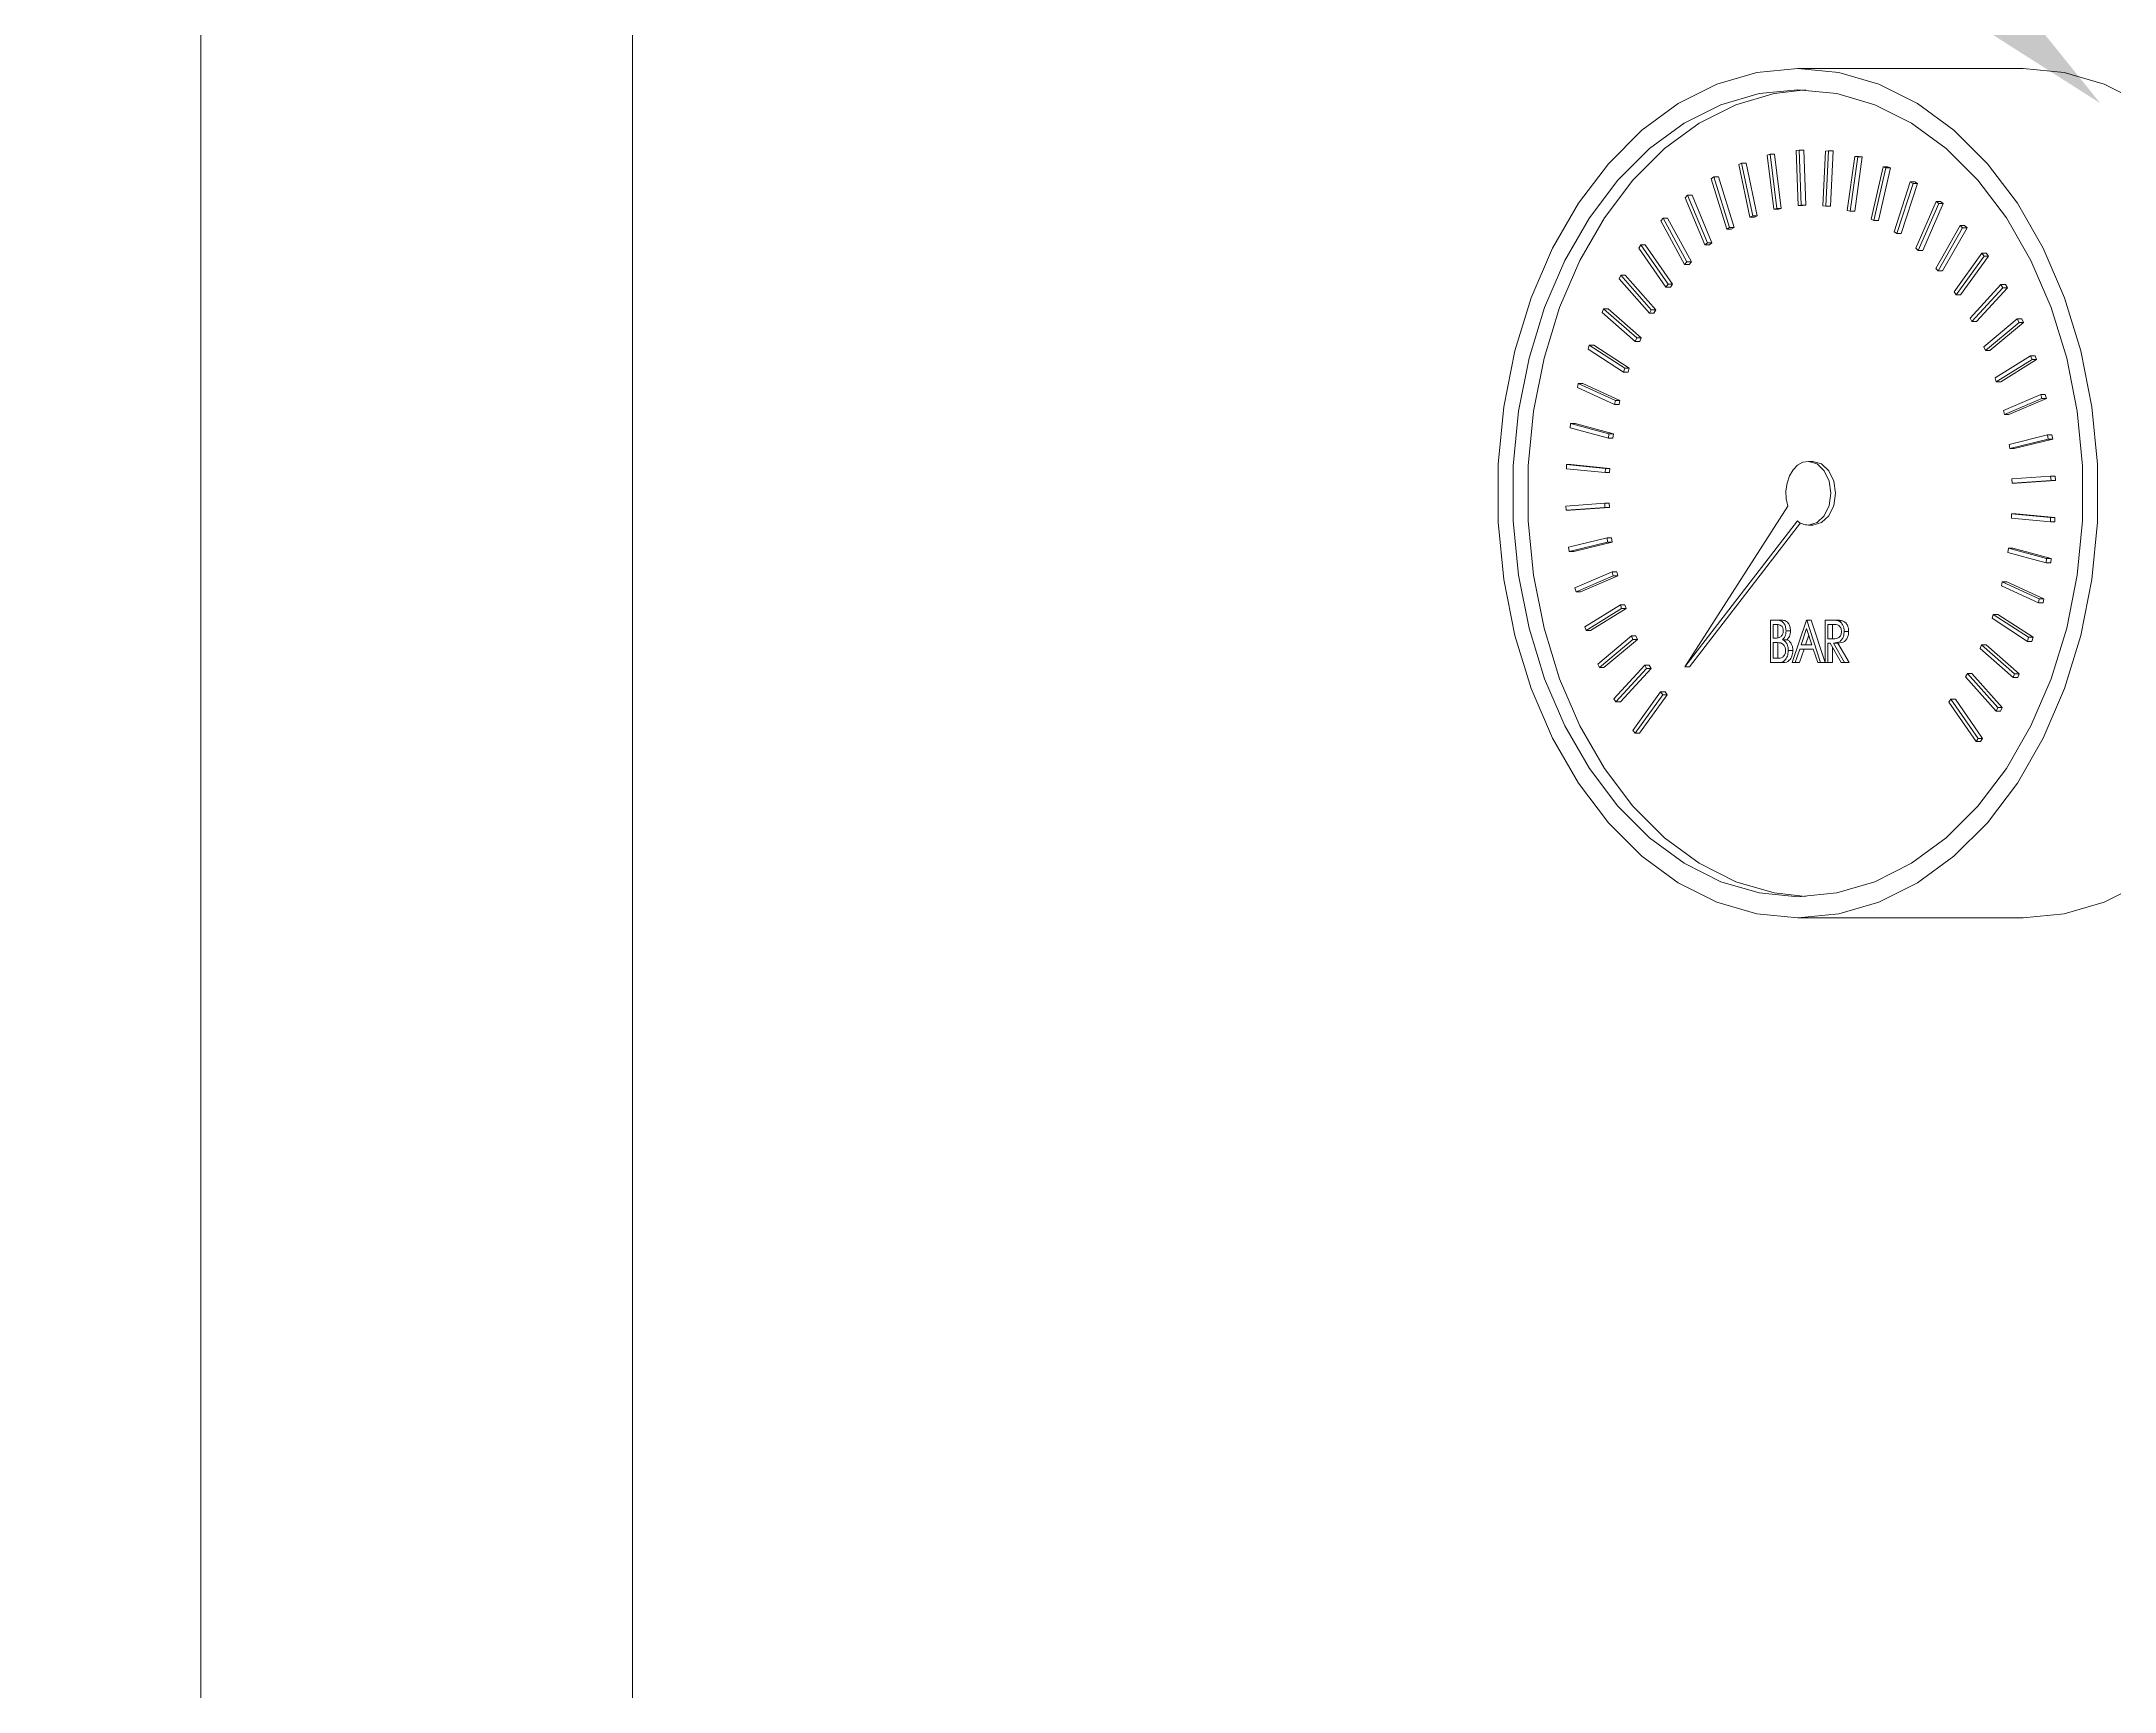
# Model space of a CAD drawing. Header units: centimetres. Extents: x -13594 to 4017, y -3206 to 1780.
# Drawn here: x -10358.6 to -10280.7, y -102.5 to -40.5 of the extents above; entities that cross this region are included whole.
import ezdxf
from ezdxf import colors
from ezdxf.entities.mleader import LeaderData, LeaderLine
from ezdxf.math import Vec2, Vec3

# ---------------------------------------------------------------- set-up
doc = ezdxf.new("R2010")
doc.units = ezdxf.units.CM
doc.layers.add('num of plumbing', color=250, linetype='Continuous')

msp = doc.modelspace()

# ---------------------------------------------------------------- linework, layer by layer
at = {"color": 7, "linetype": 'Continuous', "lineweight": 5}
for p, q in [((-10352.62, 416.381), (-10352.62, -513.606)), ((-10336.39, -513.606), (-10336.39, 411.652)), ((-10292.564, -41.495), (-10284.092, -41.495)), ((-10294.684, -45.052), (-10294.789, -45.112)), ((-10294.789, -45.112), (-10294.368, -47.088)), ((-10294.26, -47.042), (-10294.684, -45.052)), ((-10294.684, -45.052), (-10294.514, -45.052)), ((-10294.09, -47.042), (-10294.514, -45.052)), ((-10293.607, -44.714), (-10293.717, -44.755)), ((-10293.717, -44.755), (-10293.467, -46.789)), ((-10293.356, -46.761), (-10293.607, -44.714)), ((-10293.607, -44.714), (-10293.438, -44.714)), ((-10293.186, -46.761), (-10293.438, -44.714)), ((-10292.51, -44.562), (-10292.622, -44.584)), ((-10292.622, -44.584), (-10292.547, -46.645)), ((-10292.434, -46.637), (-10292.51, -44.562)), ((-10292.51, -44.562), (-10292.34, -44.562)), ((-10292.265, -46.637), (-10292.34, -44.562)), ((-10291.52, -44.6), (-10291.622, -46.66)), ((-10291.407, -44.598), (-10291.52, -44.6)), ((-10291.509, -46.671), (-10291.407, -44.598)), ((-10291.407, -44.598), (-10291.237, -44.598)), ((-10291.34, -46.671), (-10291.237, -44.598)), ((-10290.428, -44.805), (-10290.704, -46.832)), ((-10290.593, -46.862), (-10290.315, -44.822)), ((-10290.315, -44.822), (-10290.428, -44.805)), ((-10290.428, -44.805), (-10290.259, -44.805)), ((-10290.424, -46.862), (-10290.146, -44.822)), ((-10290.315, -44.822), (-10290.146, -44.822)), ((-10290.146, -44.822), (-10290.259, -44.805)), ((-10289.361, -45.194), (-10289.808, -47.159)), ((-10289.251, -45.23), (-10289.361, -45.194)), ((-10289.361, -45.194), (-10289.192, -45.194)), ((-10289.081, -45.23), (-10289.192, -45.194)), ((-10295.724, -45.572), (-10295.823, -45.649)), ((-10295.823, -45.649), (-10295.236, -47.539)), ((-10295.133, -47.474), (-10295.724, -45.572)), ((-10295.724, -45.572), (-10295.554, -45.572)), ((-10294.964, -47.474), (-10295.554, -45.572)), ((-10289.701, -47.208), (-10289.251, -45.23)), ((-10289.531, -47.208), (-10289.081, -45.23)), ((-10289.251, -45.23), (-10289.081, -45.23)), ((-10288.336, -45.762), (-10288.947, -47.636)), ((-10288.844, -47.703), (-10288.229, -45.816)), ((-10288.675, -47.703), (-10288.06, -45.816)), ((-10288.229, -45.816), (-10288.336, -45.762)), ((-10288.336, -45.762), (-10288.166, -45.762)), ((-10288.229, -45.816), (-10288.06, -45.816)), ((-10288.06, -45.816), (-10288.166, -45.762)), ((-10296.712, -46.265), (-10296.804, -46.358)), ((-10296.804, -46.358), (-10296.061, -48.134)), ((-10295.963, -48.053), (-10296.712, -46.265)), ((-10296.712, -46.265), (-10296.543, -46.265)), ((-10295.794, -48.053), (-10296.543, -46.265)), ((-10293.467, -46.789), (-10293.356, -46.761)), ((-10293.356, -46.761), (-10293.186, -46.761)), ((-10293.297, -46.789), (-10293.186, -46.761)), ((-10292.547, -46.645), (-10292.434, -46.637)), ((-10292.547, -46.645), (-10292.378, -46.645)), ((-10292.434, -46.637), (-10292.265, -46.637)), ((-10292.378, -46.645), (-10292.265, -46.637)), ((-10291.622, -46.66), (-10291.509, -46.671)), ((-10291.509, -46.671), (-10291.34, -46.671)), ((-10287.366, -46.501), (-10288.132, -48.257)), ((-10288.036, -48.341), (-10287.264, -46.573)), ((-10287.867, -48.341), (-10287.095, -46.573)), ((-10287.264, -46.573), (-10287.366, -46.501)), ((-10287.366, -46.501), (-10287.196, -46.501)), ((-10287.264, -46.573), (-10287.095, -46.573)), ((-10287.095, -46.573), (-10287.196, -46.501)), ((-10297.634, -47.121), (-10297.718, -47.229)), ((-10297.718, -47.229), (-10296.828, -48.866)), ((-10296.738, -48.768), (-10297.634, -47.121)), ((-10297.634, -47.121), (-10297.464, -47.121)), ((-10296.569, -48.768), (-10297.464, -47.121)), ((-10295.236, -47.539), (-10295.133, -47.474)), ((-10295.236, -47.539), (-10295.067, -47.539)), ((-10295.133, -47.474), (-10294.964, -47.474)), ((-10295.067, -47.539), (-10294.964, -47.474)), ((-10294.368, -47.088), (-10294.26, -47.042)), ((-10294.368, -47.088), (-10294.198, -47.088)), ((-10294.26, -47.042), (-10294.09, -47.042)), ((-10294.198, -47.088), (-10294.09, -47.042)), ((-10293.467, -46.789), (-10293.297, -46.789)), ((-10290.704, -46.832), (-10290.593, -46.862)), ((-10290.593, -46.862), (-10290.424, -46.862)), ((-10289.808, -47.159), (-10289.701, -47.208)), ((-10289.701, -47.208), (-10289.531, -47.208)), ((-10286.466, -47.399), (-10287.376, -49.012)), ((-10287.288, -49.112), (-10286.371, -47.488)), ((-10287.119, -49.112), (-10286.202, -47.488)), ((-10286.371, -47.488), (-10286.466, -47.399)), ((-10286.466, -47.399), (-10286.296, -47.399)), ((-10286.371, -47.488), (-10286.202, -47.488)), ((-10286.202, -47.488), (-10286.296, -47.399)), ((-10298.476, -48.128), (-10298.55, -48.25)), ((-10298.55, -48.25), (-10297.527, -49.723)), ((-10297.447, -49.611), (-10298.476, -48.128)), ((-10298.476, -48.128), (-10298.307, -48.128)), ((-10297.277, -49.611), (-10298.307, -48.128)), ((-10296.061, -48.134), (-10295.963, -48.053)), ((-10296.061, -48.134), (-10295.891, -48.134)), ((-10295.963, -48.053), (-10295.794, -48.053)), ((-10295.891, -48.134), (-10295.794, -48.053)), ((-10288.947, -47.636), (-10288.844, -47.703)), ((-10288.844, -47.703), (-10288.675, -47.703)), ((-10288.132, -48.257), (-10288.036, -48.341)), ((-10296.828, -48.866), (-10296.738, -48.768)), ((-10296.828, -48.866), (-10296.658, -48.866)), ((-10296.738, -48.768), (-10296.569, -48.768)), ((-10296.658, -48.866), (-10296.569, -48.768)), ((-10288.036, -48.341), (-10287.867, -48.341)), ((-10287.376, -49.012), (-10287.288, -49.112)), ((-10287.288, -49.112), (-10287.119, -49.112)), ((-10285.649, -48.445), (-10286.691, -49.891)), ((-10286.611, -50.005), (-10285.563, -48.549)), ((-10286.442, -50.005), (-10285.394, -48.549)), ((-10285.563, -48.549), (-10285.649, -48.445)), ((-10285.649, -48.445), (-10285.48, -48.445)), ((-10285.563, -48.549), (-10285.394, -48.549)), ((-10285.394, -48.549), (-10285.48, -48.445)), ((-10299.226, -49.271), (-10299.289, -49.405)), ((-10299.289, -49.405), (-10298.148, -50.693)), ((-10298.078, -50.568), (-10299.226, -49.271)), ((-10299.226, -49.271), (-10299.057, -49.271)), ((-10297.909, -50.568), (-10299.057, -49.271)), ((-10297.527, -49.723), (-10297.447, -49.611)), ((-10297.527, -49.723), (-10297.358, -49.723)), ((-10297.447, -49.611), (-10297.277, -49.611)), ((-10297.358, -49.723), (-10297.277, -49.611)), ((-10286.691, -49.891), (-10286.611, -50.005)), ((-10284.927, -49.622), (-10286.085, -50.88)), ((-10286.016, -51.007), (-10284.851, -49.74)), ((-10285.846, -51.007), (-10284.681, -49.74)), ((-10284.851, -49.74), (-10284.927, -49.622)), ((-10284.927, -49.622), (-10284.758, -49.622)), ((-10284.851, -49.74), (-10284.681, -49.74)), ((-10284.681, -49.74), (-10284.758, -49.622)), ((-10299.874, -50.534), (-10299.925, -50.677)), ((-10299.925, -50.677), (-10298.682, -51.761)), ((-10298.623, -51.625), (-10299.874, -50.534)), ((-10299.874, -50.534), (-10299.704, -50.534)), ((-10298.454, -51.625), (-10299.704, -50.534)), ((-10298.148, -50.693), (-10298.078, -50.568)), ((-10298.078, -50.568), (-10297.909, -50.568)), ((-10297.979, -50.693), (-10297.909, -50.568)), ((-10286.611, -50.005), (-10286.442, -50.005)), ((-10298.148, -50.693), (-10297.979, -50.693)), ((-10286.085, -50.88), (-10286.016, -51.007)), ((-10286.016, -51.007), (-10285.846, -51.007)), ((-10284.311, -50.913), (-10285.567, -51.965)), ((-10285.51, -52.103), (-10284.245, -51.044)), ((-10285.34, -52.103), (-10284.076, -51.044)), ((-10284.245, -51.044), (-10284.311, -50.913)), ((-10284.311, -50.913), (-10284.142, -50.913)), ((-10284.245, -51.044), (-10284.076, -51.044)), ((-10284.076, -51.044), (-10284.142, -50.913)), ((-10300.408, -51.898), (-10300.447, -52.049)), ((-10300.447, -52.049), (-10299.121, -52.913)), ((-10299.074, -52.768), (-10300.408, -51.898)), ((-10300.408, -51.898), (-10300.239, -51.898)), ((-10298.905, -52.768), (-10300.239, -51.898)), ((-10298.682, -51.761), (-10298.623, -51.625)), ((-10298.682, -51.761), (-10298.513, -51.761)), ((-10298.623, -51.625), (-10298.454, -51.625)), ((-10298.513, -51.761), (-10298.454, -51.625)), ((-10285.567, -51.965), (-10285.51, -52.103)), ((-10285.51, -52.103), (-10285.34, -52.103)), ((-10299.121, -52.913), (-10299.074, -52.768)), ((-10299.121, -52.913), (-10298.952, -52.913)), ((-10299.074, -52.768), (-10298.905, -52.768)), ((-10298.952, -52.913), (-10298.905, -52.768)), ((-10283.81, -52.301), (-10285.146, -53.13)), ((-10285.101, -53.277), (-10283.755, -52.441)), ((-10284.931, -53.277), (-10283.586, -52.441)), ((-10283.755, -52.441), (-10283.81, -52.301)), ((-10283.81, -52.301), (-10283.64, -52.301)), ((-10283.755, -52.441), (-10283.586, -52.441)), ((-10283.586, -52.441), (-10283.64, -52.301)), ((-10300.823, -53.343), (-10300.849, -53.5)), ((-10300.849, -53.5), (-10299.459, -54.132)), ((-10299.424, -53.98), (-10300.823, -53.343)), ((-10300.823, -53.343), (-10300.654, -53.343)), ((-10299.255, -53.98), (-10300.654, -53.343)), ((-10285.146, -53.13), (-10285.101, -53.277)), ((-10285.101, -53.277), (-10284.931, -53.277)), ((-10283.43, -53.763), (-10284.828, -54.359)), ((-10283.388, -53.912), (-10283.43, -53.763)), ((-10283.43, -53.763), (-10283.261, -53.763)), ((-10283.219, -53.912), (-10283.261, -53.763)), ((-10299.459, -54.132), (-10299.424, -53.98)), ((-10299.459, -54.132), (-10299.29, -54.132)), ((-10299.424, -53.98), (-10299.255, -53.98)), ((-10299.29, -54.132), (-10299.255, -53.98)), ((-10284.828, -54.359), (-10284.795, -54.512)), ((-10284.795, -54.512), (-10283.388, -53.912)), ((-10284.795, -54.512), (-10284.626, -54.512)), ((-10284.626, -54.512), (-10283.219, -53.912)), ((-10283.388, -53.912), (-10283.219, -53.912)), ((-10301.112, -54.849), (-10301.124, -55.008)), ((-10301.124, -55.008), (-10299.69, -55.399)), ((-10299.669, -55.242), (-10301.112, -54.849)), ((-10301.112, -54.849), (-10300.942, -54.849)), ((-10299.5, -55.242), (-10300.942, -54.849)), ((-10299.69, -55.399), (-10299.669, -55.242)), ((-10299.669, -55.242), (-10299.5, -55.242)), ((-10299.521, -55.399), (-10299.5, -55.242)), ((-10283.178, -55.28), (-10284.616, -55.633)), ((-10283.149, -55.435), (-10283.178, -55.28)), ((-10283.178, -55.28), (-10283.009, -55.28)), ((-10282.98, -55.435), (-10283.009, -55.28)), ((-10299.69, -55.399), (-10299.521, -55.399)), ((-10284.616, -55.633), (-10284.597, -55.791)), ((-10284.597, -55.791), (-10283.149, -55.435)), ((-10284.597, -55.791), (-10284.427, -55.791)), ((-10284.427, -55.791), (-10282.98, -55.435)), ((-10283.149, -55.435), (-10282.98, -55.435)), ((-10299.804, -56.537), (-10301.27, -56.393)), ((-10301.27, -56.393), (-10301.101, -56.393)), ((-10301.27, -56.393), (-10301.268, -56.553)), ((-10301.268, -56.553), (-10299.812, -56.696)), ((-10299.635, -56.537), (-10301.101, -56.393)), ((-10299.812, -56.696), (-10299.804, -56.537)), ((-10299.812, -56.696), (-10299.643, -56.696)), ((-10299.804, -56.537), (-10299.635, -56.537)), ((-10299.643, -56.696), (-10299.635, -56.537)), ((-10292.168, -56.271), (-10291.999, -56.271)), ((-10283.057, -56.828), (-10284.515, -56.934)), ((-10283.041, -56.987), (-10283.057, -56.828)), ((-10283.057, -56.828), (-10282.887, -56.828)), ((-10282.872, -56.987), (-10282.887, -56.828)), ((-10284.515, -56.934), (-10284.509, -57.093)), ((-10284.509, -57.093), (-10283.041, -56.987)), ((-10284.509, -57.093), (-10284.339, -57.093)), ((-10284.339, -57.093), (-10282.872, -56.987)), ((-10283.041, -56.987), (-10282.872, -56.987)), ((-10299.828, -57.845), (-10301.295, -57.952)), ((-10301.295, -57.952), (-10301.28, -58.111)), ((-10301.28, -58.111), (-10299.822, -58.005)), ((-10301.28, -58.111), (-10301.11, -58.111)), ((-10301.11, -58.111), (-10299.653, -58.005)), ((-10299.822, -58.005), (-10299.828, -57.845)), ((-10299.828, -57.845), (-10299.659, -57.845)), ((-10299.822, -58.005), (-10299.653, -58.005)), ((-10299.653, -58.005), (-10299.659, -57.845)), ((-10292.94, -57.963), (-10296.813, -63.997)), ((-10284.525, -58.243), (-10284.533, -58.402)), ((-10284.533, -58.402), (-10283.067, -58.546)), ((-10283.069, -58.386), (-10284.525, -58.243)), ((-10284.525, -58.243), (-10284.355, -58.243)), ((-10282.899, -58.386), (-10284.355, -58.243)), ((-10283.067, -58.546), (-10283.069, -58.386)), ((-10283.069, -58.386), (-10282.899, -58.386)), ((-10282.897, -58.546), (-10282.899, -58.386)), ((-10299.74, -59.148), (-10301.188, -59.504)), ((-10299.721, -59.306), (-10299.74, -59.148)), ((-10299.74, -59.148), (-10299.571, -59.148)), ((-10299.551, -59.306), (-10299.571, -59.148)), ((-10296.813, -63.997), (-10292.583, -58.514)), ((-10296.644, -63.997), (-10292.471, -58.588)), ((-10292.168, -58.668), (-10291.999, -58.668)), ((-10283.067, -58.546), (-10282.897, -58.546)), ((-10301.188, -59.504), (-10301.159, -59.659)), ((-10301.159, -59.659), (-10299.721, -59.306)), ((-10301.159, -59.659), (-10300.989, -59.659)), ((-10300.989, -59.659), (-10299.551, -59.306)), ((-10299.721, -59.306), (-10299.551, -59.306)), ((-10284.646, -59.54), (-10284.668, -59.697)), ((-10284.668, -59.697), (-10283.225, -60.09)), ((-10283.213, -59.931), (-10284.646, -59.54)), ((-10284.646, -59.54), (-10284.477, -59.54)), ((-10283.044, -59.931), (-10284.477, -59.54)), ((-10283.225, -60.09), (-10283.213, -59.931)), ((-10283.213, -59.931), (-10283.044, -59.931)), ((-10283.056, -60.09), (-10283.044, -59.931)), ((-10299.542, -60.427), (-10300.949, -61.027)), ((-10300.907, -61.176), (-10299.509, -60.58)), ((-10300.737, -61.176), (-10299.34, -60.58)), ((-10299.509, -60.58), (-10299.542, -60.427)), ((-10299.542, -60.427), (-10299.372, -60.427)), ((-10299.509, -60.58), (-10299.34, -60.58)), ((-10299.34, -60.58), (-10299.372, -60.427)), ((-10284.878, -60.807), (-10284.912, -60.959)), ((-10283.488, -61.439), (-10284.878, -60.807)), ((-10284.878, -60.807), (-10284.708, -60.807)), ((-10283.319, -61.439), (-10284.708, -60.807)), ((-10283.225, -60.09), (-10283.056, -60.09)), ((-10300.949, -61.027), (-10300.907, -61.176)), ((-10300.907, -61.176), (-10300.737, -61.176)), ((-10284.912, -60.959), (-10283.514, -61.595)), ((-10283.514, -61.595), (-10283.488, -61.439)), ((-10283.488, -61.439), (-10283.319, -61.439)), ((-10283.344, -61.595), (-10283.319, -61.439)), ((-10299.236, -61.662), (-10300.581, -62.498)), ((-10300.527, -62.638), (-10299.191, -61.808)), ((-10300.358, -62.638), (-10299.021, -61.808)), ((-10299.191, -61.808), (-10299.236, -61.662)), ((-10299.236, -61.662), (-10299.067, -61.662)), ((-10299.191, -61.808), (-10299.021, -61.808)), ((-10299.021, -61.808), (-10299.067, -61.662)), ((-10293.59, -62.245), (-10293.369, -62.245)), ((-10293.59, -63.842), (-10293.59, -62.245)), ((-10293.369, -62.245), (-10293.2, -62.245)), ((-10292.779, -63.842), (-10292.243, -62.245)), ((-10292.243, -62.245), (-10292.228, -62.245)), ((-10292.228, -62.245), (-10291.707, -63.842)), ((-10292.228, -62.245), (-10292.059, -62.245)), ((-10292.059, -62.245), (-10291.538, -63.842)), ((-10291.533, -62.245), (-10291.307, -62.245)), ((-10291.533, -63.842), (-10291.533, -62.245)), ((-10291.307, -62.245), (-10291.138, -62.245)), ((-10291.051, -62.266), (-10290.882, -62.266)), ((-10285.215, -62.026), (-10285.263, -62.171)), ((-10285.263, -62.171), (-10283.928, -63.041)), ((-10283.89, -62.89), (-10285.215, -62.026)), ((-10285.215, -62.026), (-10285.046, -62.026)), ((-10283.72, -62.89), (-10285.046, -62.026)), ((-10283.514, -61.595), (-10283.344, -61.595)), ((-10300.581, -62.498), (-10300.527, -62.638)), ((-10300.527, -62.638), (-10300.358, -62.638)), ((-10298.827, -62.836), (-10300.091, -63.895)), ((-10300.025, -64.026), (-10298.77, -62.974)), ((-10299.856, -64.026), (-10298.6, -62.974)), ((-10298.77, -62.974), (-10298.827, -62.836)), ((-10298.827, -62.836), (-10298.658, -62.836)), ((-10298.77, -62.974), (-10298.6, -62.974)), ((-10298.6, -62.974), (-10298.658, -62.836)), ((-10293.351, -62.408), (-10293.488, -62.408)), ((-10293.488, -62.408), (-10293.488, -62.92)), ((-10293.488, -62.92), (-10293.42, -62.92)), ((-10293.421, -63.084), (-10293.488, -63.084)), ((-10293.488, -63.084), (-10293.488, -63.678)), ((-10293.319, -62.408), (-10293.319, -62.92)), ((-10293.319, -63.084), (-10293.319, -63.678)), ((-10293.141, -62.98), (-10292.972, -62.98)), ((-10293.01, -62.64), (-10292.841, -62.64)), ((-10292.237, -62.556), (-10292.441, -63.166)), ((-10292.153, -62.812), (-10292.272, -63.166)), ((-10292.038, -63.166), (-10292.237, -62.556)), ((-10291.22, -62.408), (-10291.432, -62.408)), ((-10291.432, -62.408), (-10291.432, -62.941)), ((-10291.432, -62.941), (-10291.225, -62.943)), ((-10291.432, -62.941), (-10291.263, -62.941)), ((-10291.35, -63.105), (-10291.432, -63.105)), ((-10291.432, -63.105), (-10291.432, -63.842)), ((-10290.935, -63.842), (-10291.35, -63.105)), ((-10291.263, -62.408), (-10291.263, -62.941)), ((-10291.224, -63.105), (-10290.809, -63.842)), ((-10291.224, -63.105), (-10291.055, -63.105)), ((-10291.055, -63.105), (-10290.64, -63.842)), ((-10290.824, -62.672), (-10290.654, -62.672)), ((-10283.928, -63.041), (-10283.89, -62.89)), ((-10283.928, -63.041), (-10283.759, -63.041)), ((-10283.89, -62.89), (-10283.72, -62.89)), ((-10283.759, -63.041), (-10283.72, -62.89)), ((-10300.091, -63.895), (-10300.025, -64.026)), ((-10293.284, -63.842), (-10293.59, -63.842)), ((-10293.488, -63.678), (-10293.344, -63.678)), ((-10293.284, -63.842), (-10293.115, -63.842)), ((-10292.924, -63.389), (-10292.754, -63.389)), ((-10292.668, -63.842), (-10292.779, -63.842)), ((-10292.496, -63.33), (-10292.668, -63.842)), ((-10292.668, -63.842), (-10292.499, -63.842)), ((-10292.327, -63.33), (-10292.499, -63.842)), ((-10291.984, -63.33), (-10292.496, -63.33)), ((-10292.441, -63.166), (-10292.038, -63.166)), ((-10291.817, -63.842), (-10291.984, -63.33)), ((-10291.707, -63.842), (-10291.817, -63.842)), ((-10291.707, -63.842), (-10291.538, -63.842)), ((-10291.432, -63.842), (-10291.533, -63.842)), ((-10291.432, -63.842), (-10291.263, -63.842)), ((-10291.263, -63.259), (-10291.263, -63.842)), ((-10290.809, -63.842), (-10290.935, -63.842)), ((-10290.809, -63.842), (-10290.64, -63.842)), ((-10285.654, -63.178), (-10285.714, -63.313)), ((-10285.714, -63.313), (-10284.463, -64.405)), ((-10284.412, -64.262), (-10285.654, -63.178)), ((-10285.654, -63.178), (-10285.485, -63.178)), ((-10284.243, -64.262), (-10285.485, -63.178)), ((-10300.025, -64.026), (-10299.856, -64.026)), ((-10298.321, -63.932), (-10299.486, -65.199)), ((-10299.409, -65.317), (-10298.252, -64.059)), ((-10299.24, -65.317), (-10298.083, -64.059)), ((-10298.252, -64.059), (-10298.321, -63.932)), ((-10298.321, -63.932), (-10298.152, -63.932)), ((-10298.252, -64.059), (-10298.083, -64.059)), ((-10298.083, -64.059), (-10298.152, -63.932)), ((-10296.813, -63.997), (-10296.644, -63.997)), ((-10286.188, -64.246), (-10286.259, -64.371)), ((-10286.259, -64.371), (-10285.111, -65.668)), ((-10285.048, -65.534), (-10286.188, -64.246)), ((-10286.188, -64.246), (-10286.019, -64.246)), ((-10284.878, -65.534), (-10286.019, -64.246)), ((-10284.463, -64.405), (-10284.412, -64.262)), ((-10284.463, -64.405), (-10284.294, -64.405)), ((-10284.412, -64.262), (-10284.243, -64.262)), ((-10284.294, -64.405), (-10284.243, -64.262)), ((-10299.486, -65.199), (-10299.409, -65.317)), ((-10299.409, -65.317), (-10299.24, -65.317)), ((-10297.725, -64.934), (-10298.774, -66.39)), ((-10298.688, -66.494), (-10297.646, -65.048)), ((-10298.518, -66.494), (-10297.477, -65.048)), ((-10297.646, -65.048), (-10297.725, -64.934)), ((-10297.725, -64.934), (-10297.556, -64.934)), ((-10297.646, -65.048), (-10297.477, -65.048)), ((-10297.477, -65.048), (-10297.556, -64.934)), ((-10286.81, -65.216), (-10286.89, -65.328)), ((-10286.89, -65.328), (-10285.861, -66.811)), ((-10285.787, -66.689), (-10286.81, -65.216)), ((-10286.81, -65.216), (-10286.64, -65.216)), ((-10285.617, -66.689), (-10286.64, -65.216)), ((-10285.111, -65.668), (-10285.048, -65.534)), ((-10285.111, -65.668), (-10284.941, -65.668)), ((-10285.048, -65.534), (-10284.878, -65.534)), ((-10284.941, -65.668), (-10284.878, -65.534)), ((-10298.774, -66.39), (-10298.688, -66.494)), ((-10298.688, -66.494), (-10298.518, -66.494)), ((-10285.861, -66.811), (-10285.787, -66.689)), ((-10285.861, -66.811), (-10285.691, -66.811)), ((-10285.787, -66.689), (-10285.617, -66.689)), ((-10285.691, -66.811), (-10285.617, -66.689)), ((-10292.564, -73.444), (-10284.092, -73.444))]:
    msp.add_line(p, q, dxfattribs=at)
at = {"color": 7, "linetype": 'Continuous', "lineweight": 5, "flags": 128}
for points in [[(-10292.564, -41.495), (-10294.102, -41.644), (-10295.611, -42.088), (-10297.064, -42.818), (-10298.433, -43.821), (-10299.692, -45.078), (-10300.819, -46.566), (-10301.792, -48.257), (-10302.593, -50.12), (-10303.207, -52.12), (-10303.623, -54.219), (-10303.833, -56.379), (-10303.833, -58.56), (-10303.623, -60.719), (-10303.207, -62.819), (-10302.593, -64.819), (-10301.792, -66.681), (-10300.819, -68.373), (-10299.692, -69.861), (-10298.433, -71.118), (-10297.064, -72.121), (-10295.611, -72.851), (-10294.102, -73.295), (-10292.564, -73.444)], [(-10292.564, -73.444), (-10291.026, -73.295), (-10289.516, -72.851), (-10288.064, -72.121), (-10286.695, -71.118), (-10285.435, -69.861), (-10284.309, -68.373), (-10283.336, -66.681), (-10282.535, -64.819), (-10281.92, -62.819), (-10281.505, -60.719), (-10281.295, -58.56), (-10281.295, -56.379), (-10281.505, -54.219), (-10281.92, -52.12), (-10282.535, -50.12), (-10283.336, -48.257), (-10284.309, -46.566), (-10285.435, -45.078), (-10286.695, -43.821), (-10288.064, -42.818), (-10289.516, -42.088), (-10291.026, -41.644), (-10292.564, -41.495)], [(-10284.092, -73.444), (-10282.554, -73.295), (-10281.045, -72.851), (-10279.592, -72.121), (-10278.223, -71.118), (-10276.964, -69.861), (-10275.837, -68.373), (-10274.864, -66.681), (-10274.063, -64.819), (-10273.449, -62.819), (-10273.033, -60.719), (-10272.823, -58.56), (-10272.823, -56.379), (-10273.033, -54.219), (-10273.449, -52.12), (-10274.063, -50.12), (-10274.864, -48.257), (-10275.837, -46.566), (-10276.964, -45.078), (-10278.223, -43.821), (-10279.592, -42.818), (-10281.045, -42.088), (-10282.554, -41.644), (-10284.092, -41.495)], [(-10292.564, -42.294), (-10294.025, -42.435), (-10295.459, -42.857), (-10296.839, -43.55), (-10298.139, -44.503), (-10299.336, -45.698), (-10300.406, -47.111), (-10301.33, -48.718), (-10302.091, -50.488), (-10302.675, -52.387), (-10303.07, -54.382), (-10303.269, -56.434), (-10303.269, -58.505), (-10303.07, -60.557), (-10302.675, -62.551), (-10302.091, -64.451), (-10301.33, -66.221), (-10300.406, -67.827), (-10299.336, -69.241), (-10298.139, -70.436), (-10296.839, -71.389), (-10295.459, -72.082), (-10294.025, -72.504), (-10292.564, -72.645)], [(-10292.281, -42.299), (-10293.46, -42.435), (-10294.894, -42.857), (-10296.274, -43.55), (-10297.574, -44.503), (-10298.771, -45.698), (-10299.841, -47.111), (-10300.766, -48.718), (-10301.527, -50.488), (-10302.11, -52.387), (-10302.505, -54.382), (-10302.705, -56.434), (-10302.705, -58.505), (-10302.505, -60.557), (-10302.11, -62.551), (-10301.527, -64.451), (-10300.766, -66.221), (-10299.841, -67.827), (-10298.771, -69.241), (-10297.574, -70.436), (-10296.274, -71.389), (-10294.894, -72.082), (-10293.46, -72.504), (-10292.281, -72.64)], [(-10292.564, -72.645), (-10291.103, -72.504), (-10289.669, -72.082), (-10288.289, -71.389), (-10286.988, -70.436), (-10285.792, -69.241), (-10284.721, -67.827), (-10283.797, -66.221), (-10283.036, -64.451), (-10282.453, -62.551), (-10282.058, -60.557), (-10281.858, -58.505), (-10281.858, -56.434), (-10282.058, -54.382), (-10282.453, -52.387), (-10283.036, -50.488), (-10283.797, -48.718), (-10284.721, -47.111), (-10285.792, -45.698), (-10286.988, -44.503), (-10288.289, -43.55), (-10289.669, -42.857), (-10291.103, -42.435), (-10292.564, -42.294)], [(-10292.168, -56.271), (-10292.378, -56.308), (-10292.574, -56.417), (-10292.745, -56.592), (-10292.88, -56.82), (-10292.972, -57.089), (-10293.013, -57.381), (-10293.003, -57.679), (-10292.94, -57.963)], [(-10292.168, -58.668), (-10291.844, -58.576), (-10291.569, -58.317), (-10291.386, -57.928), (-10291.321, -57.469), (-10291.386, -57.011), (-10291.569, -56.622), (-10291.844, -56.363), (-10292.168, -56.271)], [(-10291.999, -58.668), (-10291.675, -58.576), (-10291.4, -58.317), (-10291.216, -57.928), (-10291.152, -57.469), (-10291.216, -57.011), (-10291.4, -56.622), (-10291.675, -56.363), (-10291.999, -56.271)]]:
    msp.add_lwpolyline(points, dxfattribs=at)
at = {"color": 7, "linetype": 'Continuous', "lineweight": 5}
msp.add_arc((-10292.158, -58.001), 0.667, 230.31064, 269.07512, dxfattribs=at)
for points, knots in [([(-10293.369, -62.245), (-10293.321, -62.246), (-10293.225, -62.248), (-10293.097, -62.33), (-10293.023, -62.48), (-10293.015, -62.587), (-10293.01, -62.64)], [0, 0, 0, 0, 0.2813516, 0.5599558, 0.7799112, 1, 1, 1, 1]), ([(-10293.2, -62.245), (-10293.151, -62.246), (-10293.055, -62.248), (-10292.928, -62.33), (-10292.854, -62.48), (-10292.845, -62.587), (-10292.841, -62.64)], [0, 0, 0, 0, 0.2813516, 0.5599558, 0.7799112, 1, 1, 1, 1]), ([(-10291.307, -62.245), (-10291.259, -62.244), (-10291.174, -62.244), (-10291.089, -62.26), (-10291.051, -62.266)], [0, 0, 0, 0, 0.5602397, 1, 1, 1, 1]), ([(-10291.138, -62.245), (-10291.09, -62.244), (-10291.004, -62.244), (-10290.919, -62.26), (-10290.882, -62.266)], [0, 0, 0, 0, 0.5602397, 1, 1, 1, 1]), ([(-10291.051, -62.266), (-10291.016, -62.283), (-10290.945, -62.316), (-10290.871, -62.424), (-10290.829, -62.548), (-10290.826, -62.63), (-10290.824, -62.672)], [0, 0, 0, 0, 0.2798529, 0.5594917, 0.7795998, 1, 1, 1, 1]), ([(-10290.882, -62.266), (-10290.847, -62.283), (-10290.776, -62.316), (-10290.701, -62.424), (-10290.66, -62.548), (-10290.656, -62.63), (-10290.654, -62.672)], [0, 0, 0, 0, 0.2798529, 0.5594917, 0.7795998, 1, 1, 1, 1]), ([(-10293.21, -63.103), (-10293.249, -63.096), (-10293.319, -63.084), (-10293.39, -63.084), (-10293.421, -63.084)], [0, 0, 0, 0, 0.559734, 1, 1, 1, 1]), ([(-10293.42, -62.92), (-10293.349, -62.92), (-10293.26, -62.92), (-10293.173, -62.839), (-10293.139, -62.783), (-10293.116, -62.716), (-10293.113, -62.668), (-10293.112, -62.643)], [0, 0, 0, 0, 0.498645, 0.624081, 0.749445, 0.874743, 1, 1, 1, 1]), ([(-10293.112, -62.643), (-10293.115, -62.604), (-10293.12, -62.545), (-10293.155, -62.483), (-10293.223, -62.416), (-10293.294, -62.412), (-10293.351, -62.408)], [0, 0, 0, 0, 0.24928, 0.374911, 0.500593, 1, 1, 1, 1]), ([(-10293.025, -63.389), (-10293.028, -63.349), (-10293.035, -63.271), (-10293.1, -63.157), (-10293.168, -63.123), (-10293.21, -63.103)], [0, 0, 0, 0, 0.279978, 0.560436, 1, 1, 1, 1]), ([(-10293.01, -62.64), (-10293.012, -62.678), (-10293.016, -62.754), (-10293.053, -62.882), (-10293.108, -62.943), (-10293.141, -62.98)], [0, 0, 0, 0, 0.280873, 0.561519, 1, 1, 1, 1]), ([(-10293.141, -62.98), (-10293.107, -63), (-10293.04, -63.038), (-10292.968, -63.145), (-10292.93, -63.267), (-10292.926, -63.348), (-10292.924, -63.389)], [0, 0, 0, 0, 0.280405, 0.559575, 0.779709, 1, 1, 1, 1]), ([(-10292.841, -62.64), (-10292.843, -62.678), (-10292.847, -62.754), (-10292.884, -62.882), (-10292.938, -62.943), (-10292.972, -62.98)], [0, 0, 0, 0, 0.280873, 0.561519, 1, 1, 1, 1]), ([(-10292.972, -62.98), (-10292.938, -63), (-10292.87, -63.038), (-10292.799, -63.145), (-10292.76, -63.267), (-10292.756, -63.348), (-10292.754, -63.389)], [0, 0, 0, 0, 0.280405, 0.559575, 0.779709, 1, 1, 1, 1]), ([(-10291.225, -62.943), (-10291.156, -62.943), (-10291.069, -62.943), (-10290.983, -62.864), (-10290.938, -62.791), (-10290.93, -62.719), (-10290.925, -62.671)], [0, 0, 0, 0, 0.4998784, 0.6255508, 0.7511979, 1, 1, 1, 1]), ([(-10290.824, -62.672), (-10290.827, -62.722), (-10290.833, -62.823), (-10290.889, -62.957), (-10291.016, -63.092), (-10291.138, -63.099), (-10291.224, -63.105)], [0, 0, 0, 0, 0.187115, 0.373967, 0.560898, 1, 1, 1, 1]), ([(-10290.925, -62.671), (-10290.926, -62.648), (-10290.929, -62.601), (-10290.951, -62.537), (-10290.983, -62.483), (-10291.067, -62.405), (-10291.152, -62.407), (-10291.22, -62.408)], [0, 0, 0, 0, 0.125309, 0.250633, 0.375962, 0.501337, 1, 1, 1, 1]), ([(-10290.654, -62.672), (-10290.657, -62.722), (-10290.663, -62.823), (-10290.719, -62.957), (-10290.846, -63.092), (-10290.969, -63.099), (-10291.055, -63.105)], [0, 0, 0, 0, 0.187115, 0.373967, 0.560898, 1, 1, 1, 1]), ([(-10293.344, -63.678), (-10293.27, -63.678), (-10293.16, -63.677), (-10293.062, -63.555), (-10293.03, -63.464), (-10293.027, -63.414), (-10293.025, -63.389)], [0, 0, 0, 0, 0.499387, 0.748772, 0.874397, 1, 1, 1, 1]), ([(-10292.924, -63.389), (-10292.93, -63.46), (-10292.944, -63.603), (-10293.045, -63.755), (-10293.165, -63.832), (-10293.244, -63.839), (-10293.284, -63.842)], [0, 0, 0, 0, 0.2791415, 0.5586309, 0.7790584, 1, 1, 1, 1]), ([(-10292.754, -63.389), (-10292.761, -63.46), (-10292.774, -63.603), (-10292.876, -63.755), (-10292.996, -63.832), (-10293.075, -63.839), (-10293.115, -63.842)], [0, 0, 0, 0, 0.2791415, 0.5586309, 0.7790584, 1, 1, 1, 1])]:
    msp.add_open_spline(points, degree=3, knots=knots, dxfattribs=at)

# ---------------------------------------------------------------- leaders
at = {"layer": 'num of plumbing', "color": 1, "lineweight": 18}
ml = msp.add_multileader_mtext('Standard', dxfattribs=at)
ml.set_content('')
ml.set_leader_properties()
ml.build(insert=Vec2(0, 0))
ml.multileader.update_dxf_attribs({"text_right_attachment_type": 6, "dogleg_length": 0.36, "arrow_head_size": 38.549})
ctx = ml.context
ctx.base_point, ctx.char_height, ctx.arrow_head_size, ctx.landing_gap_size, ctx.plane_origin = Vec3(-10572.076, 60.906, 8.224), 0.231, 38.549, 0.116, Vec3(-10311.405, -214.641, 8.224)
ctx.right_attachment = 6
notes = []
notes.append((ctx, [(0, (1, 1, 0), (-10397.105, 60.906, 8.224), (-1, 0), 174.971, [(0, [(-10281.195, -42.799, 8.224)], 0, [])])]))
ctx.mtext, ml.multileader.dxf.content_type = None, 0
for ctx, leaders in notes:
    for number, flags, end, landing, length, lines in leaders:
        leader = LeaderData()
        leader.index, (leader.has_last_leader_line, leader.has_dogleg_vector, leader.attachment_direction) = number, flags
        leader.last_leader_point, leader.dogleg_vector, leader.dogleg_length = Vec3(end), Vec3(landing), length
        for number, points, colour, breaks in lines:
            line = LeaderLine()
            line.index, line.vertices, line.color, line.breaks = number, Vec3.list(points), colors.encode_raw_color(colour), breaks
            leader.lines.append(line)
        ctx.leaders.append(leader)

doc.saveas('drawing.dxf')
